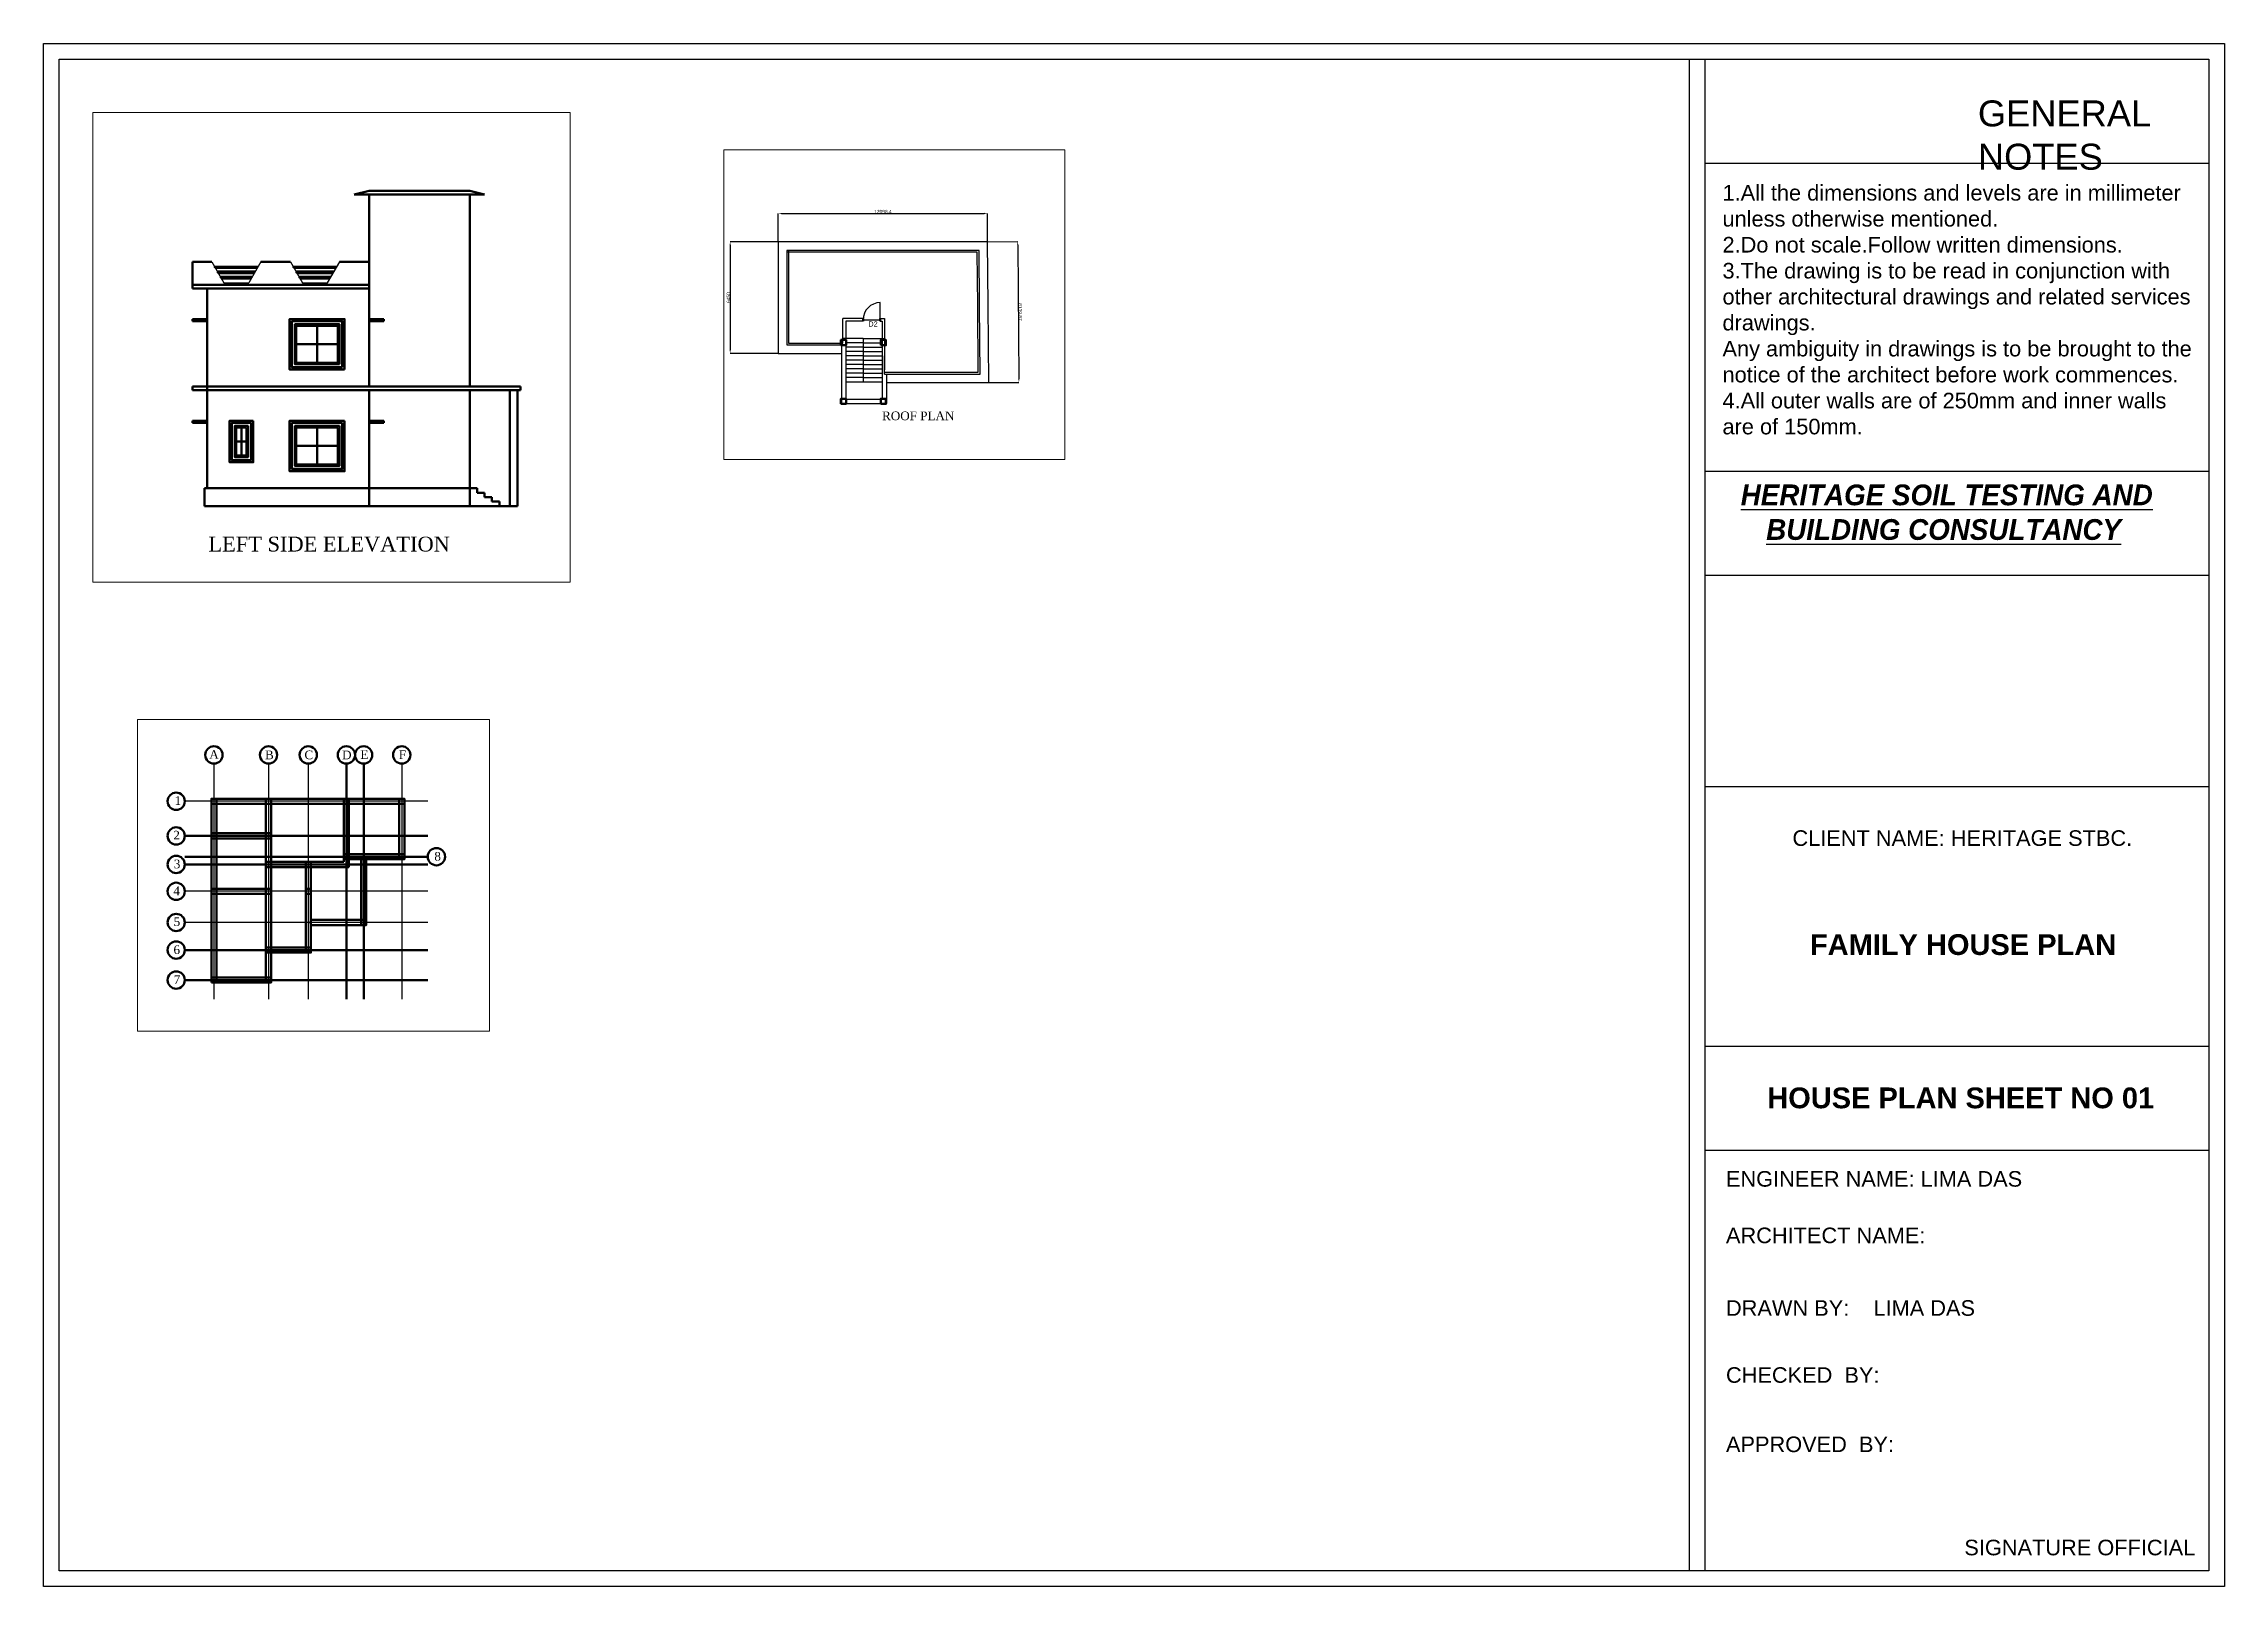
# Paper-space layout 'Layout3' of a CAD drawing. Header units: millimetres. Extents: x -4 to 416, y -4 to 293.
# The model-space entities are those that its viewports show. They can reach past a viewport. Long polylines and large blocks are cut down to what shows.
import ezdxf

# ---------------------------------------------------------------- set-up
doc = ezdxf.new("R2010")
doc.units = ezdxf.units.MM
doc.header["$LTSCALE"] = 20
doc.linetypes.add('ACAD_ISO02W100', pattern=[15, 12, -3])
for name, color, linetype in [('beam', 6, 'Continuous'), ('chajja1', 60, 'Continuous'), ('column', 80, 'Continuous'), ('dimension', 50, 'Continuous'), ('doors', 131, 'Continuous'), ('grid', 140, 'ACAD_ISO02W100'), ('plan', 1, 'Continuous'), ('windows', 211, 'Continuous')]:
    doc.layers.add(name, color=color, linetype=linetype)
doc.styles.get("Standard").update_dxf_attribs({"font": 'arial.ttf'})
doc.dimstyles.new('1', dxfattribs={"dimtxt": 200, "dimasz": 200, "dimexe": 1.25, "dimexo": 0.625, "dimtad": 1, "dimdsep": 46, "dimtxsty": 'Standard', "dimcen": 2.5, "dimadec": 0, "dimazin": 0, "dimtfac": 1, "dimtmove": 0, "dimatfit": 3, "dimfxl": 1, "dimarcsym": 0})

# ---------------------------------------------------------------- blocks, each defined once
blk = doc.blocks.new('new block')
for p, q in [((317, 3), (317, 294)), ((320, 3), (320, 294)), ((320, 274), (417, 274)), ((320, 214.67), (417, 214.67)), ((320, 194.67), (417, 194.67)), ((320, 154), (417, 154)), ((320, 104), (417, 104)), ((320, 84), (417, 84))]:
    blk.add_line(p, q)
for points in [[(0, 297), (420, 297), (420, 0), (0, 0)], [(3, 294), (417, 294), (417, 3), (3, 3)]]:
    blk.add_lwpolyline(points, close=True)
note = blk.add_mtext_dynamic_manual_height_columns('GENERAL ', width=13.5106, gutter_width=22.91, heights=[0.379, 5.67], dxfattribs=dict(insert=(336.11, 286.07), char_height=5, attachment_point=1))
for column, words in zip(note.columns.linked_columns, ['NOTES ']):
    column.text = words
at = {"attachment_point": 1}
for s, width, gutter_width, heights, insert, char_height in [('{\\fArial|b0|i0|c0|p34;1.All the dimensions and levels are in millimeter \\Punless otherwise mentioned.\\P2.Do not scale.Follow written dimensions.\\P3.The drawing is to be read in conjunction with other architectural drawings and related services\\Pdrawings.\\PAny ambiguity in drawings is to be brought to the notice of the architect before work commences.\\P4.All outer walls are of 250mm and inner walls are of 150mm. }', 91.5996, 0, [82.43], (323.34, 269.79), 3), ('\\pi4.87456;{\\fGill Sans MT|b1|i1|c0|p34;\\LHERITAGE SOIL TESTING AND \\P\\pi9.77633;BUILDING CONSULTANCY}', 91.6799, 1, [0], (321.98, 212.13), 4), ('\\pi42.89389;     \\P\\pi13.37377;CLIENT NAME: HERITAGE STBC.\\P\\pi0;  \\P\\P\\P\\pi16.74219;{\\fArial|b1|i0|c0|p34;\\H1.33333x;FAMILY HOUSE PLAN}', 91.6097, 0, [43.36], (323.44, 150.56), 3), ('\\pi9.85439;{\\fArial|b1|i0|c0|p34;HOUSE PLAN SHEET NO 01}', 92.9121, 1, [15.46], (322.11, 96.04), 4), ('ENGINEER NAME: LIMA DAS', 88.7848, 1, [0], (324.01, 79.95), 3), ('{\\fArial|b0|i0|c0|p34;ARCHITECT NAME:}', 88.7848, 1, [0], (324.01, 69.07), 3), ('{\\fArial|b0|i0|c0|p34;DRAWN BY:    LIMA DAS }   ', 88.7848, 1, [0], (324.01, 55.09), 3), ('{\\fArial|b0|i0|c0|p34;CHECKED  BY:}', 88.7848, 1, [0], (324.01, 42.19), 3), ('{\\fArial|b0|i0|c0|p34;APPROVED  BY:}', 88.7848, 1, [0], (324.01, 28.85), 3), ('{\\fArial|b0|i0|c0|p34;SIGNATURE OFFICIAL} ', 88.7848, 1, [0], (369.92, 8.98), 3)]:
    blk.add_mtext_dynamic_manual_height_columns(s, width=width, gutter_width=gutter_width, heights=heights, dxfattribs=dict(at, insert=insert, char_height=char_height))
blk = doc.blocks.new('*D12')
at = {"layer": 'Defpoints', "color": 0, "transparency": 16777216}
for p in [(130566, 54196), (130635, 46057), (132374, 46071)]:
    blk.add_point(p, dxfattribs=at)
at = {"layer": 'dimension', "color": 0, "lineweight": -2, "transparency": 16777216}
for p, q in [((130566, 54196), (132306, 54211)), ((132306, 54011), (132372, 46271)), ((130636, 46057), (132375, 46071))]:
    blk.add_line(p, q, dxfattribs=at)
at = {"layer": 'dimension', "color": 0, "transparency": 16777216}
for points in [[(132339, 54011), (132273, 54011), (132304, 54211)], [(132406, 46272), (132339, 46271), (132374, 46071)]]:
    blk.add_solid(points, dxfattribs=at)
at = {"layer": 'dimension', "color": 0, "transparency": 16777216, "insert": (132442, 50142), "char_height": 200, "attachment_point": 5, "rotation": 270.48906}
blk.add_mtext('8139.87', dxfattribs=at)
blk = doc.blocks.new('*D13')
at = {"layer": 'Defpoints', "color": 0, "transparency": 16777216}
for p in [(130566, 55833), (118467, 54196), (130566, 54196)]:
    blk.add_point(p, dxfattribs=at)
at = {"layer": 'dimension', "color": 0, "lineweight": -2, "transparency": 16777216}
for p, q in [((118467, 54197), (118467, 55834)), ((118667, 55833), (130366, 55833)), ((130566, 54197), (130566, 55834))]:
    blk.add_line(p, q, dxfattribs=at)
at = {"layer": 'dimension', "color": 0, "transparency": 16777216}
for points in [[(118667, 55866), (118667, 55799), (118467, 55833)], [(130366, 55866), (130366, 55799), (130566, 55833)]]:
    blk.add_solid(points, dxfattribs=at)
at = {"layer": 'dimension', "color": 0, "transparency": 16777216, "insert": (124517, 55935), "char_height": 200, "attachment_point": 5}
blk.add_mtext('12098.4', dxfattribs=at)
blk = doc.blocks.new('*D14')
at = {"layer": 'Defpoints', "color": 0, "transparency": 16777216}
for p in [(118467, 54196), (115692, 47746), (118467, 47746)]:
    blk.add_point(p, dxfattribs=at)
at = {"layer": 'dimension', "color": 0, "lineweight": -2, "transparency": 16777216}
for p, q in [((118467, 54196), (115691, 54196)), ((115692, 53996), (115692, 47946)), ((118467, 47746), (115691, 47746))]:
    blk.add_line(p, q, dxfattribs=at)
at = {"layer": 'dimension', "color": 0, "transparency": 16777216}
for points in [[(115659, 53996), (115726, 53996), (115692, 54196)], [(115659, 47946), (115726, 47946), (115692, 47746)]]:
    blk.add_solid(points, dxfattribs=at)
at = {"layer": 'dimension', "color": 0, "transparency": 16777216, "insert": (115589, 50971), "char_height": 200, "attachment_point": 5, "rotation": 90}
blk.add_mtext('6450', dxfattribs=at)

msp = doc.modelspace()

# ---------------------------------------------------------------- hatches: boundary and pattern name
h = msp.add_hatch(color=256)
h.dxf.hatch_style = 1
h.paths.add_polyline_path([(65940.669, 71954.104), (64090.669, 71954.104), (64090.669, 70254.104), (65940.669, 70254.104)])
h.paths.add_polyline_path([(64165.669, 71879.104), (65865.669, 71879.104), (65865.669, 70329.104), (64165.669, 70329.104)], flags=16)
h.paths.add_polyline_path([(64265.669, 71779.104), (65765.669, 71779.104), (65765.669, 70429.104), (64265.669, 70429.104)], flags=0)
h.paths.add_polyline_path([(64315.669, 71729.104), (65715.669, 71729.104), (65715.669, 70479.104), (64315.669, 70479.104)], flags=0)
h.paths.add_polyline_path([(62865.669, 68529.104), (62065.669, 68529.104), (62065.669, 67129.104), (62865.669, 67129.104)])
h.paths.add_polyline_path([(62790.669, 67204.104), (62140.669, 67204.104), (62140.669, 68454.104), (62790.669, 68454.104)], flags=16)
h.paths.add_polyline_path([(62690.669, 67304.104), (62240.669, 67304.104), (62240.669, 68354.104), (62690.669, 68354.104)], flags=0)
h.paths.add_polyline_path([(62640.669, 67354.104), (62290.669, 67354.104), (62290.669, 68304.104), (62640.669, 68304.104)], flags=0)
h.paths.add_polyline_path([(65940.669, 68529.104), (64090.669, 68529.104), (64090.669, 66829.104), (65940.669, 66829.104)])
h.paths.add_polyline_path([(64165.669, 68454.104), (65865.669, 68454.104), (65865.669, 66904.104), (64165.669, 66904.104)], flags=16)
h.paths.add_polyline_path([(64265.669, 68354.104), (65765.669, 68354.104), (65765.669, 67004.104), (64265.669, 67004.104)], flags=0)
h.paths.add_polyline_path([(64315.669, 68304.104), (65715.669, 68304.104), (65715.669, 67054.104), (64315.669, 67054.104)], flags=0)
h.paths.add_polyline_path([(97152.04, 72272.401), (98252.04, 72272.401), (98252.04, 70897.401), (98327.04, 70897.401), (98327.04, 72347.401), (97077.04, 72347.401), (97077.04, 70897.401), (97152.04, 70897.401)])
h.paths.add_polyline_path([(98027.04, 68922.401), (96177.04, 68922.401), (96177.04, 67222.401), (98027.04, 67222.401)])
h.paths.add_polyline_path([(96252.04, 68847.401), (97952.04, 68847.401), (97952.04, 67297.401), (96252.04, 67297.401)], flags=16)
h.paths.add_polyline_path([(96352.04, 68747.401), (97852.04, 68747.401), (97852.04, 67397.401), (96352.04, 67397.401)], flags=0)
h.paths.add_polyline_path([(96402.04, 68697.401), (97802.04, 68697.401), (97802.04, 67447.401), (96402.04, 67447.401)], flags=0)
h.paths.add_polyline_path([(103265.854, 68922.401), (102015.854, 68922.401), (102015.854, 67222.401), (103265.854, 67222.401)])
h.paths.add_polyline_path([(102090.854, 68847.401), (103190.854, 68847.401), (103190.854, 67297.401), (102090.854, 67297.401)], flags=16)
h.paths.add_polyline_path([(102190.854, 68747.401), (103090.854, 68747.401), (103090.854, 67397.401), (102190.854, 67397.401)], flags=0)
h.paths.add_polyline_path([(102240.854, 68697.401), (103040.854, 68697.401), (103040.854, 67447.401), (102240.854, 67447.401)], flags=0)
h.paths.add_polyline_path([(106277.04, 68922.401), (104427.04, 68922.401), (104427.04, 67222.401), (106277.04, 67222.401)])
h.paths.add_polyline_path([(104502.04, 68847.401), (106202.04, 68847.401), (106202.04, 67297.401), (104502.04, 67297.401)], flags=16)
h.paths.add_polyline_path([(104602.04, 68747.401), (106102.04, 68747.401), (106102.04, 67397.401), (104602.04, 67397.401)], flags=0)
h.paths.add_polyline_path([(104652.04, 68697.401), (106052.04, 68697.401), (106052.04, 67447.401), (104652.04, 67447.401)], flags=0)

# ---------------------------------------------------------------- linework, layer by layer
at = {"lineweight": 80}
for p, q in [((66265.669, 76154.104), (66765.669, 76279.104)), ((66765.669, 76154.104), (66265.669, 76154.104)), ((70158.807, 76279.104), (66765.669, 76279.104)), ((66765.669, 76154.104), (66765.669, 69679.104)), ((70158.807, 76154.104), (66765.669, 76154.104)), ((70158.807, 76279.104), (70658.807, 76154.104)), ((70158.807, 76154.104), (70158.807, 69679.104)), ((70158.807, 76154.104), (70658.807, 76154.104)), ((61465.669, 73879.104), (60815.669, 73879.104)), ((60815.669, 72979.104), (60815.669, 73879.104)), ((61655.169, 73550.88), (62927.388, 73552.992)), ((61669.547, 73550.904), (62912.899, 73552.968)), ((61684.009, 73500.928), (62898.492, 73502.944)), ((64115.669, 73879.104), (63115.669, 73879.104)), ((64305.169, 73550.88), (65577.388, 73552.992)), ((64319.547, 73550.904), (65562.899, 73552.968)), ((64334.009, 73500.928), (65548.492, 73502.944)), ((66765.669, 73879.104), (65765.669, 73879.104)), ((66765.669, 73104.104), (60815.669, 73104.104)), ((66765.669, 72979.104), (60815.669, 72979.104)), ((61315.669, 72979.104), (61315.669, 66254.104)), ((61757.115, 73374.304), (62824.222, 73374.304)), ((61785.983, 73324.304), (62795.354, 73324.304)), ((64407.115, 73374.304), (65474.222, 73374.304)), ((64435.983, 73324.304), (65445.354, 73324.304)), ((65015.669, 71729.104), (65015.669, 70479.104)), ((64315.669, 71104.104), (65715.669, 71104.104)), ((66765.669, 69679.104), (60815.669, 69679.104)), ((60815.669, 69554.104), (60815.669, 69679.104)), ((66765.669, 69554.104), (60815.669, 69554.104)), ((66765.669, 69679.104), (71865.669, 69679.104)), ((66765.669, 69554.104), (66765.669, 65654.104)), ((66765.669, 69554.104), (71865.669, 69554.104)), ((70158.807, 69554.104), (70158.807, 65654.104)), ((71515.669, 69554.104), (71515.669, 65654.104)), ((71765.669, 69554.104), (71765.669, 65654.104)), ((71865.669, 69679.104), (71865.669, 69554.104)), ((62290.669, 67829.104), (62640.669, 67829.104)), ((62465.669, 68304.104), (62465.669, 67354.104)), ((64315.669, 67679.104), (65715.669, 67679.104)), ((65015.669, 68304.104), (65015.669, 67054.104)), ((61215.669, 66254.104), (61215.669, 65654.104)), ((61215.669, 66254.104), (70158.807, 66254.104)), ((70158.807, 66254.104), (70408.807, 66254.104)), ((70408.807, 66254.104), (70408.807, 66104.104)), ((61215.669, 65654.104), (71515.669, 65654.104)), ((70408.807, 66104.104), (70658.807, 66104.104)), ((70658.807, 66104.104), (70658.807, 65954.104)), ((70658.807, 65954.104), (70908.807, 65954.104)), ((70908.807, 65954.104), (70908.807, 65804.104)), ((70908.807, 65804.104), (71158.807, 65804.104)), ((71158.807, 65804.104), (71158.807, 65654.104))]:
    msp.add_line(p, q, dxfattribs=at)
for p, q in [((61465.669, 73879.104), (61873.509, 73172.703)), ((63115.669, 73879.104), (62710.212, 73176.832)), ((64115.669, 73879.104), (64523.509, 73172.703)), ((65765.669, 73879.104), (65360.212, 73176.832)), ((61869.814, 73179.104), (62711.523, 73179.104)), ((64519.814, 73179.104), (65361.523, 73179.104))]:
    msp.add_line(p, q)
at = {"lineweight": 40}
for p, q in [((61553.195, 73727.504), (63028.142, 73727.504)), ((61582.062, 73677.504), (62999.275, 73677.504)), ((64203.195, 73727.504), (65678.142, 73727.504)), ((64232.062, 73677.504), (65649.275, 73677.504))]:
    msp.add_line(p, q, dxfattribs=at)
at = {"lineweight": 80}
for centre in [(150840.004, 58003.824), (153992.189, 58003.824), (156290.004, 58003.824), (158490.004, 58003.824), (159490.004, 58003.824), (161690.004, 58003.824), (148657.333, 55328.338), (148657.333, 53328.338), (163693.762, 52128.338), (148657.333, 51678.338), (148657.333, 50128.338), (148657.333, 48328.338), (148657.333, 46737.334), (148657.333, 45003.307)]:
    msp.add_circle(centre, 500, dxfattribs=at)
at = {"lineweight": 40}
for p in [(61567.629, 73702.504), (61669.589, 73525.904), (64217.629, 73702.504), (64319.589, 73525.904), (61771.549, 73349.304), (64421.549, 73349.304)]:
    msp.add_point(p, dxfattribs=at)
at = {"layer": 'beam', "lineweight": 80}
for p, q in [((150690.004, 55178.338), (150690.004, 53478.338)), ((153842.189, 55478.339), (150990.004, 55478.339)), ((153842.189, 55178.339), (150990.004, 55178.339)), ((150990.004, 55178.338), (150990.004, 53478.338)), ((153842.189, 55178.338), (153842.189, 53478.338)), ((158340.004, 55478.339), (154142.189, 55478.339)), ((158340.004, 55178.339), (154142.189, 55178.339)), ((154142.189, 55178.338), (154142.189, 53478.338)), ((158340.008, 52278.338), (158340.004, 55178.338)), ((161540.004, 55478.338), (158640.004, 55478.335)), ((158640.008, 52278.339), (158640.004, 55178.339)), ((161540.004, 55178.338), (158640.004, 55178.335)), ((161540.004, 52278.338), (161540.004, 55178.338)), ((161840.004, 52278.338), (161840.004, 55178.338)), ((150690.004, 53178.338), (150690.004, 50278.338)), ((150990.004, 53478.338), (153842.189, 53478.338)), ((150990.004, 53178.338), (153842.189, 53178.338)), ((150990.004, 53178.338), (150990.004, 50278.338)), ((153842.189, 53178.584), (153839.983, 51828.584)), ((154142.189, 53178.093), (154139.983, 51828.093)), ((158640.008, 52278.339), (161540.004, 52278.339)), ((153842.189, 51528.338), (153842.189, 50278.338)), ((156140.004, 51828.338), (154139.983, 51828.338)), ((156140.004, 51528.338), (154139.983, 51528.338)), ((154142.189, 51528.338), (154142.189, 50278.338)), ((156140.004, 50278.338), (156140.004, 51528.338)), ((156440.004, 51828.338), (158340.006, 51828.338)), ((156440.004, 50278.338), (156440.004, 51528.338)), ((156440.004, 51528.338), (158640.002, 51528.338)), ((158340.006, 51828.338), (158340.008, 51978.34)), ((158640.002, 51528.338), (158640.008, 51978.336)), ((158640.008, 51978.339), (161540.004, 51978.339)), ((159340.004, 48478.338), (159340.004, 51978.339)), ((159640.004, 48478.338), (159640.004, 51978.339)), ((150990.004, 50278.338), (153837.798, 50278.338)), ((150690.004, 45153.338), (150690.004, 49978.338)), ((150990.004, 49978.338), (153837.798, 49978.338)), ((150990.004, 45153.338), (150990.004, 49978.338)), ((153837.798, 49978.202), (153842.189, 45153.261)), ((154137.798, 49978.475), (154142.189, 45153.534)), ((156140.004, 46886.001), (156140.004, 49978.338)), ((156440.004, 46886.001), (156440.004, 49978.338)), ((156440.004, 48478.338), (159340.004, 48478.338)), ((156440.004, 48178.338), (159340.004, 48178.338)), ((154141.45, 46887.334), (156140.004, 46887.334)), ((154141.45, 46587.334), (156140.004, 46587.334)), ((150840.004, 45153.338), (153842.189, 45153.338)), ((150840.004, 44853.338), (153842.189, 44853.338))]:
    msp.add_line(p, q, dxfattribs=at)
at = {"layer": 'chajja1', "lineweight": 80}
for p, q in [((60815.669, 71954.104), (61315.669, 71954.104)), ((60815.669, 71879.104), (60815.669, 71954.104)), ((60815.669, 71879.104), (61315.669, 71879.104)), ((67265.669, 71954.104), (66765.669, 71954.104)), ((67265.669, 71879.104), (66765.669, 71879.104)), ((67265.669, 71954.104), (67265.669, 71879.104)), ((60815.669, 68529.104), (61315.669, 68529.104)), ((60815.669, 68529.104), (60815.669, 68454.104)), ((60815.669, 68454.104), (61315.669, 68454.104)), ((67265.669, 68529.104), (66765.669, 68529.104)), ((67265.669, 68454.104), (66765.669, 68454.104)), ((67265.669, 68529.104), (67265.669, 68454.104))]:
    msp.add_line(p, q, dxfattribs=at)
for points in [[(65940.669, 70254.104), (64090.669, 70254.104), (64090.669, 71954.104), (65940.669, 71954.104)], [(65865.669, 70329.104), (64165.669, 70329.104), (64165.669, 71879.104), (65865.669, 71879.104)], [(62865.669, 68529.104), (62065.669, 68529.104), (62065.669, 67129.104), (62865.669, 67129.104)], [(62790.669, 68454.104), (62140.669, 68454.104), (62140.669, 67204.104), (62790.669, 67204.104)], [(65940.669, 68529.104), (65940.669, 66829.104), (64090.669, 66829.104), (64090.669, 68529.104)], [(65865.669, 68454.104), (65865.669, 66904.104), (64165.669, 66904.104), (64165.669, 68454.104)]]:
    msp.add_lwpolyline(points, close=True, dxfattribs=at)
at = {"layer": 'column', "lineweight": 80}
for points in [[(150690.004, 55178.338), (150990.004, 55178.338), (150990.004, 55478.338), (150690.004, 55478.338)], [(150690.004, 55178.338), (150990.004, 55178.338), (150990.004, 55478.338), (150690.004, 55478.338)], [(153842.189, 55178.338), (154142.189, 55178.338), (154142.189, 55478.338), (153842.189, 55478.338)], [(153842.189, 55178.338), (154142.189, 55178.338), (154142.189, 55478.338), (153842.189, 55478.338)], [(158340.004, 55178.338), (158640.004, 55178.338), (158640.004, 55478.338), (158340.004, 55478.338)], [(158340.004, 55178.338), (158640.004, 55178.338), (158640.004, 55478.338), (158340.004, 55478.338)], [(161540.004, 55178.338), (161840.004, 55178.338), (161840.004, 55478.338), (161540.004, 55478.338)], [(161540.004, 55178.338), (161840.004, 55178.338), (161840.004, 55478.338), (161540.004, 55478.338)], [(150690.004, 53178.338), (150990.004, 53178.338), (150990.004, 53478.338), (150690.004, 53478.338)], [(150690.004, 53178.338), (150990.004, 53178.338), (150990.004, 53478.338), (150690.004, 53478.338)], [(153842.189, 53178.338), (154142.189, 53178.338), (154142.189, 53478.338), (153842.189, 53478.338)], [(153842.189, 53178.338), (154142.189, 53178.338), (154142.189, 53478.338), (153842.189, 53478.338)], [(158340.008, 51978.338), (158640.008, 51978.338), (158640.008, 52278.338), (158340.008, 52278.338)], [(158340.008, 51978.338), (158640.008, 51978.338), (158640.008, 52278.338), (158340.008, 52278.338)], [(161540.004, 51978.338), (161840.004, 51978.338), (161840.004, 52278.338), (161540.004, 52278.338)], [(161540.004, 51978.338), (161840.004, 51978.338), (161840.004, 52278.338), (161540.004, 52278.338)], [(153839.983, 51528.338), (154139.983, 51528.338), (154139.983, 51828.338), (153839.983, 51828.338)], [(153839.983, 51528.338), (154139.983, 51528.338), (154139.983, 51828.338), (153839.983, 51828.338)], [(156140.004, 51528.338), (156440.004, 51528.338), (156440.004, 51828.338), (156140.004, 51828.338)], [(156140.004, 51528.338), (156440.004, 51528.338), (156440.004, 51828.338), (156140.004, 51828.338)], [(150690.004, 49978.338), (150990.004, 49978.338), (150990.004, 50278.338), (150690.004, 50278.338)], [(150690.004, 49978.338), (150990.004, 49978.338), (150990.004, 50278.338), (150690.004, 50278.338)], [(153837.798, 49978.338), (154137.798, 49978.338), (154137.798, 50278.338), (153837.798, 50278.338)], [(153837.798, 49978.338), (154137.798, 49978.338), (154137.798, 50278.338), (153837.798, 50278.338)], [(156140.004, 49978.338), (156440.004, 49978.338), (156440.004, 50278.338), (156140.004, 50278.338)], [(156140.004, 49978.338), (156440.004, 49978.338), (156440.004, 50278.338), (156140.004, 50278.338)], [(122090.259, 48221.183), (122390.259, 48221.183), (122390.259, 48521.183), (122090.259, 48521.183)], [(124392.465, 48221.183), (124692.465, 48221.183), (124692.465, 48521.183), (124392.465, 48521.183)], [(159340.004, 48178.338), (159640.004, 48178.338), (159640.004, 48478.338), (159340.004, 48478.338)], [(159340.004, 48178.338), (159640.004, 48178.338), (159640.004, 48478.338), (159340.004, 48478.338)], [(153841.45, 46587.334), (154141.45, 46587.334), (154141.45, 46887.334), (153841.45, 46887.334)], [(153841.45, 46587.334), (154141.45, 46587.334), (154141.45, 46887.334), (153841.45, 46887.334)], [(156140.004, 46586.001), (156440.004, 46586.001), (156440.004, 46886.001), (156140.004, 46886.001)], [(156140.004, 46586.001), (156440.004, 46586.001), (156440.004, 46886.001), (156140.004, 46886.001)], [(122093.911, 44830.178), (122393.911, 44830.178), (122393.911, 45130.178), (122093.911, 45130.178)], [(124392.465, 44828.845), (124692.465, 44828.845), (124692.465, 45128.845), (124392.465, 45128.845)], [(150690.004, 44853.338), (150990.004, 44853.338), (150990.004, 45153.338), (150690.004, 45153.338)], [(150690.004, 44853.338), (150990.004, 44853.338), (150990.004, 45153.338), (150690.004, 45153.338)], [(153842.189, 44853.397), (154142.189, 44853.397), (154142.189, 45153.397), (153842.189, 45153.397)], [(153842.189, 44853.397), (154142.189, 44853.397), (154142.189, 45153.397), (153842.189, 45153.397)]]:
    msp.add_lwpolyline(points, close=True, dxfattribs=at)
at = {"layer": 'doors', "lineweight": 80}
for p, q in [((123367.465, 49603.044), (123367.465, 49753.044)), ((124367.465, 49603.044), (124367.465, 49753.044))]:
    msp.add_line(p, q, dxfattribs=at)
at = {"layer": 'doors'}
msp.add_lwpolyline([(123367.465, 49678.044), (124367.465, 49678.044), (124367.465, 50678.044)], dxfattribs=at)
msp.add_arc((124367.465, 49678.044), 1000, 90, 180, dxfattribs=at)
at = {"layer": 'grid'}
for p, q in [((150840.004, 57503.824), (150840.004, 43904.329)), ((153992.189, 57503.824), (153992.189, 43904.329)), ((156290.004, 57503.824), (156290.004, 43904.329)), ((161690.004, 57503.824), (161690.004, 43904.329)), ((163193.762, 55328.338), (149157.333, 55328.338)), ((163193.762, 50128.338), (149157.333, 50128.338)), ((163193.762, 48328.338), (149157.333, 48328.338))]:
    msp.add_line(p, q, dxfattribs=at)
at = {"layer": 'grid', "lineweight": 80}
for p, q in [((158490.004, 57503.824), (158490.004, 43904.329)), ((159490.004, 43904.329), (159490.004, 57503.824)), ((158490.004, 55103.338), (158490.004, 55328.338)), ((158490.004, 55103.338), (158490.004, 55328.338)), ((163193.762, 53328.338), (149157.333, 53328.338)), ((163193.762, 52128.338), (149157.333, 52128.338)), ((156115.004, 51678.338), (149157.333, 51678.338)), ((149157.333, 51678.338), (163193.762, 51678.338)), ((153992.189, 50128.338), (153990.004, 50128.338)), ((153992.189, 50128.338), (153990.004, 50128.338)), ((153992.189, 50128.338), (153990.004, 50128.338)), ((153992.189, 50128.338), (153990.004, 50128.338)), ((156290.004, 48328.338), (156340.004, 48328.338)), ((156290.004, 48328.338), (156340.004, 48328.338)), ((156290.004, 48328.338), (156340.004, 48328.338)), ((156290.004, 48328.338), (156340.004, 48328.338)), ((149157.333, 46737.334), (163193.762, 46737.334)), ((149157.333, 45003.307), (163193.762, 45003.568))]:
    msp.add_line(p, q, dxfattribs=at)
at = {"layer": 'plan'}
for p, q in [((123378.838, 49753.044), (122192.465, 49753.044)), ((123378.838, 49603.044), (122367.465, 49603.044)), ((122367.465, 49603.044), (122367.465, 48521.183)), ((124367.465, 49753.044), (124467.465, 49753.044)), ((124367.465, 49603.044), (124467.465, 49603.044)), ((124467.465, 49753.044), (124617.465, 49753.044)), ((124467.465, 49603.044), (124467.465, 45103.044)), ((124617.465, 49753.044), (124617.465, 46806.609)), ((123378.838, 48603.044), (122192.465, 48603.044)), ((122367.465, 48521.183), (122367.465, 45103.044)), ((123378.838, 48603.044), (124467.465, 48603.044)), ((123378.838, 48603.044), (123378.838, 46103.044)), ((124467.465, 48603.044), (124617.465, 48603.044)), ((123378.838, 48353.044), (122367.465, 48353.044)), ((123378.838, 48103.044), (122367.465, 48103.044)), ((123378.838, 47853.044), (122367.465, 47853.044)), ((123378.838, 48353.044), (124467.465, 48353.044)), ((123378.838, 48103.044), (124467.465, 48103.044)), ((123378.838, 47853.044), (124467.465, 47853.044)), ((123378.838, 47603.044), (122367.465, 47603.044)), ((123378.838, 47353.044), (122367.465, 47353.044)), ((123378.838, 47103.044), (122367.465, 47103.044)), ((123378.838, 47603.044), (124467.465, 47603.044)), ((123378.838, 47353.044), (124467.465, 47353.044)), ((123378.838, 47103.044), (124467.465, 47103.044)), ((124617.465, 46556.609), (124617.465, 47603.044)), ((123378.838, 46853.044), (122367.465, 46853.044)), ((123378.838, 46603.044), (122367.465, 46603.044)), ((123378.838, 46353.044), (122367.465, 46353.044)), ((123378.838, 46853.044), (124467.465, 46853.044)), ((123378.838, 46603.044), (124467.465, 46603.044)), ((123378.838, 46353.044), (124467.465, 46353.044)), ((124717.465, 46556.609), (124717.465, 44853.044)), ((122367.465, 46103.044), (124467.465, 46103.044)), ((122117.465, 44853.044), (124717.465, 44853.044)), ((122367.465, 45103.044), (124467.465, 45103.044))]:
    msp.add_line(p, q, dxfattribs=at)
for points in [[(124717.465, 46056.609), (130635.347, 46056.609), (130595.649, 50525.624), (130565.868, 54196.183), (118467.465, 54196.183), (118467.465, 51421.183), (118467.465, 47746.183), (120292.465, 47746.183), (122092.465, 47746.183)], [(124617.465, 46556.609), (130130.886, 46556.609), (130095.668, 50521.183), (130069.908, 53696.183), (118967.465, 53696.183)], [(118967.465, 53696.183), (118967.465, 51421.183), (118967.465, 48246.183), (120292.465, 48246.183), (122117.465, 48246.183), (122117.465, 44853.044)], [(119067.465, 53696.183), (119067.465, 51421.183), (119067.465, 48346.183), (120292.465, 48346.183), (122192.465, 48346.183), (122192.465, 49753.044)], [(124617.465, 46656.609), (130029.993, 46656.609), (129995.672, 50520.295), (129970.716, 53596.183), (118967.465, 53596.183)]]:
    msp.add_lwpolyline(points, dxfattribs=at)
for p in [(123378.838, 48353.044), (123378.838, 48103.044), (123378.838, 47853.044), (123378.838, 47603.044), (123378.838, 47353.044), (123378.838, 47103.044), (123378.838, 46853.044), (123378.838, 46603.044)]:
    msp.add_point(p, dxfattribs=at)
at = {"layer": 'windows', "lineweight": 80}
msp.add_line((71765.669, 65654.104), (71515.669, 65654.104), dxfattribs=at)
for points in [[(65765.669, 70429.104), (64265.669, 70429.104), (64265.669, 71779.104), (65765.669, 71779.104)], [(65715.669, 70479.104), (64315.669, 70479.104), (64315.669, 71729.104), (65715.669, 71729.104)], [(62690.669, 68354.104), (62240.669, 68354.104), (62240.669, 67304.104), (62690.669, 67304.104)], [(62640.669, 68304.104), (62290.669, 68304.104), (62290.669, 67354.104), (62640.669, 67354.104)], [(65765.669, 68354.104), (65765.669, 67004.104), (64265.669, 67004.104), (64265.669, 68354.104)], [(65715.669, 68304.104), (65715.669, 67054.104), (64315.669, 67054.104), (64315.669, 68304.104)]]:
    msp.add_lwpolyline(points, close=True, dxfattribs=at)

# ---------------------------------------------------------------- texts
at = {"attachment_point": 1}
for s, width, gutter_width, insert, char_height in [('{\\fTimes New Roman|b0|i0|c0|p18;LEFT SIDE ELEVATION}', 10386.07751, 1000, (61352.477, 64623.153), 500), ('D2', 300, 12.5, (123677.525, 49595.209), 300), ('{\\fTimes New Roman|b0|i0|c0|p18;ROOF PLAN}', 14186.12156, 1000, (124470.153, 44389.976), 500)]:
    msp.add_mtext_dynamic_manual_height_columns(s, width=width, gutter_width=gutter_width, heights=[0], dxfattribs=dict(at, insert=insert, char_height=char_height))
at = {"lineweight": 80, "char_height": 500, "attachment_point": 1}
for s, width, insert in [('\\pi22.25933;{\\fTimes New Roman|b0|i0|c0|p18;A}', 563.62465, (150549.556, 58281.165)), ('\\pi115.53614;{\\fTimes New Roman|b0|i0|c0|p18;B}', 670.87041, (153675.51, 58256.842)), ('\\pi88.79575;{\\fTimes New Roman|b0|i0|c0|p18;C}', 617.75012, (155979.968, 58257.521)), ('\\pi72.7907;{\\fTimes New Roman|b0|i0|c0|p18;D}', 638.0111, (158169.906, 58254.96)), ('\\pi89.01592;{\\fTimes New Roman|b0|i0|c0|p18;E}', 596.92153, (159212.063, 58278.217)), ('\\pi131.46961;{\\fTimes New Roman|b0|i0|c0|p18;F}', 631.36026, (161383.714, 58271.006)), ('\\pi217.14648;{\\fTimes New Roman|b0|i0|c0|p18;1}', 626.79476, (148349.649, 55618.508)), ('\\pi144.58808;{\\fTimes New Roman|b0|i0|c0|p18;2}', 611.81496, (148351.253, 53622.184)), ('\\pi172.05083;{\\fTimes New Roman|b0|i0|c0|p18;8}', 626.00505, (163401.175, 52399.773)), ('\\pi171.04127;{\\fTimes New Roman CE|b0|i0|c0|p18;3}', 620.02053, (148351.018, 51957.365)), ('\\pi149.08208;{\\fTimes New Roman|b0|i0|c0|p18;4}', 630.1757, (148346.07, 50404.978)), ('\\pi163.16083;{\\fTimes New Roman|b0|i0|c0|p18;5}', 611.46946, (148348.661, 48624.593)), ('\\pi172.38937;{\\fTimes New Roman|b0|i0|c0|p18;6}', 653.71891, (148331.695, 47007.738)), ('\\pi171.43309;{\\fTimes New Roman|b0|i0|c0|p18;7}', 651.80633, (148345.33, 45283.819))]:
    msp.add_mtext_dynamic_manual_height_columns(s, width=width, gutter_width=1000, heights=[0], dxfattribs=dict(at, insert=insert))

# ---------------------------------------------------------------- dimensions: what is measured, and where the dimension line sits
at = {"layer": 'dimension'}
dim = msp.add_linear_dim(base=(130565.868, 55832.704), p1=(118467.465, 54196.183), p2=(130565.868, 54196.183), dimstyle='1', dxfattribs=at)
dim.commit()
dim.dimension.update_dxf_attribs({"geometry": '*D13', "text_midpoint": (124516.666, 55935.444)})
dim = msp.add_linear_dim(base=(115692.197, 47746.183), p1=(118467.465, 54196.183), p2=(118467.465, 47746.183), angle=90, dimstyle='1', dxfattribs=at)
dim.commit()
dim.dimension.update_dxf_attribs({"geometry": '*D14', "text_midpoint": (115589.458, 50971.183)})
dim = msp.add_aligned_dim(p1=(130565.868, 54196.183), p2=(130635.347, 46056.609), distance=1738.64, dimstyle='1', dxfattribs=at)
dim.commit()
dim.dimension.update_dxf_attribs({"geometry": '*D12', "text_midpoint": (132441.988, 50142.114)})

psp = doc.layouts.new('Layout3')

# ---------------------------------------------------------------- block references
psp.add_blockref('new block', (-4.17, -4.11))

# ---------------------------------------------------------------- viewports
at = {"layer": '0'}
psp.add_viewport(center=(51.28, 234.43), size=(91.91, 90.3828), view_center_point=(65501.777, 71002.775), view_height=15816.99284, dxfattribs=at)
for center, size, view_center_point, view_height, status in [((159.65, 242.65), (65.66, 59.6138), (125170.167, 50564.887), 17884.1543, 3), ((47.81, 132.79), (67.78, 59.999), (156591.652, 51055.942), 17999.69904, 4)]:
    psp.add_viewport(center=center, size=size, view_center_point=view_center_point, view_height=view_height, status=status, dxfattribs=at)

doc.saveas('drawing.dxf')
